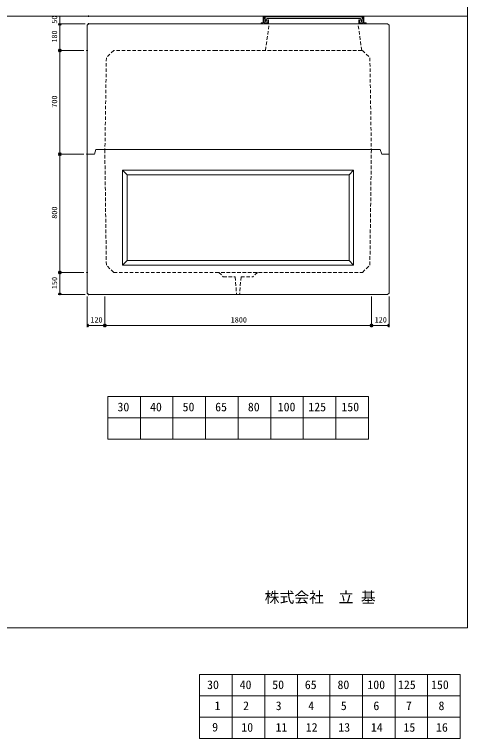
# Model space of a CAD drawing. Units: millimetres, scale not verified. Extents: x -9756 to 9756, y -4683 to 4615.
# Drawn here: x 6696 to 9756, y -4683 to 207 of the extents above; entities that cross this region are included whole.
import ezdxf
from ezdxf.enums import TextEntityAlignment as Align

# ---------------------------------------------------------------- set-up
doc = ezdxf.new("R2010")
doc.units = ezdxf.units.MM
doc.header["$LTSCALE"] = 20
doc.header["$PDMODE"] = 32
doc.header["$PDSIZE"] = 4
doc.linetypes.add('DASHED1', pattern=[1.8, 1.2, -0.6])
for name, color, linetype, lineweight in [('0-0_0', 7, 'DASHED1', 5), ('0-2_waku', 7, 'Continuous', 18), ('0-3_gaikei', 7, 'Continuous', 18), ('0-4_kakure', 7, 'DASHED1', 5), ('0-5_sunpou', 7, 'Continuous', 18), ('0-8_uchigawa', 6, 'Continuous', 18), ('0-A_futa', 3, 'Continuous', 18), ('0-B_GL', 4, 'Continuous', 18), ('0-D_文字１', 7, 'Continuous', 18), ('1-4_文字２', 7, 'Continuous', 5)]:
    doc.layers.add(name, color=color, linetype=linetype, lineweight=lineweight)
doc.layers.add('0-1_Defpoints', color=7, linetype='Continuous')
doc.styles.add('ＭＳ ゴシック', font='')
doc.styles.get('ＭＳ ゴシック').set_extended_font_data('MS Gothic')

# ---------------------------------------------------------------- blocks, each defined once
blk = doc.blocks.new('_Open90')
at = {"layer": '0-5_sunpou', "lineweight": 5}
blk.add_line((0, 0), (-1, 0), dxfattribs=at)
blk.add_lwpolyline([(-0.5, 0.5), (0, 0), (-0.5, -0.5)], dxfattribs=at)
blk = doc.blocks.new('D132')
at = {"layer": '0-1_Defpoints'}
for p in [(13115.68, 3938.65), (12922.35, 3758.65), (13105.68, 3758.65)]:
    blk.add_point(p, dxfattribs=at)
at = {"layer": '0-5_sunpou', "lineweight": 5}
for p, q in [((13093.68, 3938.65), (12909.35, 3938.65)), ((12922.35, 3920.65), (12922.35, 3776.65)), ((13083.68, 3758.65), (12909.35, 3758.65))]:
    blk.add_line(p, q, dxfattribs=at)
at = {"layer": '0-5_sunpou', "xscale": 18, "yscale": 18}
for p, rotation in [((12922.35, 3938.65), 90), ((12922.35, 3758.65), 270)]:
    blk.add_blockref('_Open90', p, dxfattribs=dict(at, rotation=rotation))
at = {"layer": '0-5_sunpou', "style": 'ＭＳ ゴシック'}
blk.add_text('180', height=36.66, rotation=90, dxfattribs=at).set_placement((12914.35, 3811.15), align=Align.BOTTOM_LEFT)
blk = doc.blocks.new('D133')
at = {"layer": '0-1_Defpoints'}
for p in [(13105.68, 3758.65), (12922.35, 3058.65), (13105.68, 3058.65)]:
    blk.add_point(p, dxfattribs=at)
at = {"layer": '0-5_sunpou', "lineweight": 5}
for p, q in [((13083.68, 3758.65), (12909.35, 3758.65)), ((12922.35, 3740.65), (12922.35, 3076.65)), ((13083.68, 3058.65), (12909.35, 3058.65))]:
    blk.add_line(p, q, dxfattribs=at)
at = {"layer": '0-5_sunpou', "xscale": 18, "yscale": 18}
for p, rotation in [((12922.35, 3758.65), 90), ((12922.35, 3058.65), 270)]:
    blk.add_blockref('_Open90', p, dxfattribs=dict(at, rotation=rotation))
at = {"layer": '0-5_sunpou', "style": 'ＭＳ ゴシック'}
blk.add_text('700', height=36.66, rotation=90, dxfattribs=at).set_placement((12914.35, 3371.15), align=Align.BOTTOM_LEFT)
blk = doc.blocks.new('D134')
at = {"layer": '0-1_Defpoints'}
for p in [(13105.68, 3058.65), (12922.35, 2258.65), (13105.68, 2258.65)]:
    blk.add_point(p, dxfattribs=at)
at = {"layer": '0-5_sunpou', "lineweight": 5}
for p, q in [((13083.68, 3058.65), (12909.35, 3058.65)), ((12922.35, 3040.65), (12922.35, 2276.65)), ((13083.68, 2258.65), (12909.35, 2258.65))]:
    blk.add_line(p, q, dxfattribs=at)
at = {"layer": '0-5_sunpou', "xscale": 18, "yscale": 18}
for p, rotation in [((12922.35, 3058.65), 90), ((12922.35, 2258.65), 270)]:
    blk.add_blockref('_Open90', p, dxfattribs=dict(at, rotation=rotation))
at = {"layer": '0-5_sunpou', "style": 'ＭＳ ゴシック'}
blk.add_text('800', height=36.66, rotation=90, dxfattribs=at).set_placement((12914.35, 2621.15), align=Align.BOTTOM_LEFT)
blk = doc.blocks.new('D135')
at = {"layer": '0-1_Defpoints'}
for p in [(13105.68, 2258.65), (12922.35, 2108.65), (13115.68, 2108.65)]:
    blk.add_point(p, dxfattribs=at)
at = {"layer": '0-5_sunpou', "lineweight": 5}
for p, q in [((13083.68, 2258.65), (12909.35, 2258.65)), ((12922.35, 2240.65), (12922.35, 2126.65)), ((13093.68, 2108.65), (12909.35, 2108.65))]:
    blk.add_line(p, q, dxfattribs=at)
at = {"layer": '0-5_sunpou', "xscale": 18, "yscale": 18}
for p, rotation in [((12922.35, 2258.65), 90), ((12922.35, 2108.65), 270)]:
    blk.add_blockref('_Open90', p, dxfattribs=dict(at, rotation=rotation))
at = {"layer": '0-5_sunpou', "style": 'ＭＳ ゴシック'}
blk.add_text('150', height=36.66, rotation=90, dxfattribs=at).set_placement((12914.35, 2146.15), align=Align.BOTTOM_LEFT)
blk = doc.blocks.new('D136')
at = {"layer": '0-1_Defpoints'}
for p in [(13115.68, 3988.65), (12922.35, 3938.65), (13115.68, 3938.65)]:
    blk.add_point(p, dxfattribs=at)
at = {"layer": '0-5_sunpou', "lineweight": 5}
for p, q in [((13093.68, 3988.65), (12909.35, 3988.65)), ((12922.35, 3988.65), (12922.35, 3938.65)), ((13093.68, 3938.65), (12909.35, 3938.65))]:
    blk.add_line(p, q, dxfattribs=at)
at = {"layer": '0-5_sunpou', "style": 'ＭＳ ゴシック'}
blk.add_text('50', height=36.66, rotation=90, dxfattribs=at).set_placement((12914.35, 3938.65), align=Align.BOTTOM_LEFT)
blk = doc.blocks.new('120')
at = {"layer": '0-5_sunpou', "lineweight": 5}
for p, q in [((-80, 163.97), (-80, -44.26)), ((40, 163.97), (40, -44.26)), ((40, 163.97), (40, -44.26)), ((-62, -31.26), (22, -31.26))]:
    blk.add_line(p, q, dxfattribs=at)
at = {"layer": '0-5_sunpou'}
blk.add_point((40, -31.26), dxfattribs=at)
at = {"layer": '0-5_sunpou', "xscale": 18, "yscale": 18, "rotation": 180}
blk.add_blockref('_Open90', (-80, -31.26), dxfattribs=at)
at = {"layer": '0-5_sunpou', "xscale": 18, "yscale": 18}
blk.add_blockref('_Open90', (40, -31.26), dxfattribs=at)
at = {"layer": '0-5_sunpou', "style": 'ＭＳ ゴシック'}
blk.add_text('120', height=36.66, dxfattribs=at).set_placement((-57.5, -23.26), align=Align.BOTTOM_LEFT)
blk = doc.blocks.new('180')
at = {"layer": '0-5_sunpou', "lineweight": 5}
for p, q in [((450, 171.45), (450, -36.78)), ((450, 171.45), (450, -36.78)), ((-1332, -23.78), (432, -23.78))]:
    blk.add_line(p, q, dxfattribs=at)
at = {"layer": '0-5_sunpou'}
blk.add_point((450, -23.78), dxfattribs=at)
at = {"layer": '0-5_sunpou', "xscale": 18, "yscale": 18, "rotation": 180}
blk.add_blockref('_Open90', (-1350, -23.78), dxfattribs=at)
at = {"layer": '0-5_sunpou', "xscale": 18, "yscale": 18}
blk.add_blockref('_Open90', (450, -23.78), dxfattribs=at)
at = {"layer": '0-5_sunpou', "style": 'ＭＳ ゴシック'}
blk.add_text('1800', height=36.66, dxfattribs=at).set_placement((-500, -15.78), align=Align.BOTTOM_LEFT)
blk = doc.blocks.new('120120')
at = {"layer": '0-5_sunpou', "lineweight": 5}
for p, q in [((40, 178.71), (40, -29.52)), ((-62, -16.52), (22, -16.52))]:
    blk.add_line(p, q, dxfattribs=at)
at = {"layer": '0-5_sunpou'}
blk.add_point((40, -16.52), dxfattribs=at)
at = {"layer": '0-5_sunpou', "xscale": 18, "yscale": 18, "rotation": 180}
blk.add_blockref('_Open90', (-80, -16.52), dxfattribs=at)
at = {"layer": '0-5_sunpou', "xscale": 18, "yscale": 18}
blk.add_blockref('_Open90', (40, -16.52), dxfattribs=at)
at = {"layer": '0-5_sunpou', "style": 'ＭＳ ゴシック'}
blk.add_text('120', height=36.66, dxfattribs=at).set_placement((-57.5, -8.52), align=Align.BOTTOM_LEFT)

msp = doc.modelspace()

# ---------------------------------------------------------------- linework, layer by layer
at = {"layer": '0-0_0'}
for p, q in [((8076.41, -1535.16), (8106.41, -1565.16)), ((8336.41, -1535.16), (8306.41, -1565.16)), ((8106.41, -1565.16), (8186.41, -1565.16)), ((8186.41, -1565.16), (8196.41, -1685.16)), ((8226.41, -1565.16), (8216.41, -1685.16)), ((8226.41, -1565.16), (8306.41, -1565.16))]:
    msp.add_line(p, q, dxfattribs=at)
at = {"layer": '0-2_waku'}
for p, q in [((9755.16, 4080.47), (9755.16, -3935.16)), ((7326.41, -2374.16), (7326.41, -2662.16)), ((7326.41, -2374.16), (7326.41, -2662.16)), ((7326.41, -2374.16), (7326.41, -2662.16)), ((7326.41, -2374.16), (7326.41, -2662.16)), ((7326.41, -2374.16), (9086.41, -2374.16)), ((7546.41, -2374.16), (7546.41, -2662.16)), ((7766.41, -2374.16), (7766.41, -2662.16)), ((7766.41, -2374.16), (7766.41, -2662.16)), ((7986.41, -2374.16), (7986.41, -2662.16)), ((8206.41, -2374.16), (8206.41, -2662.16)), ((8426.41, -2374.16), (8426.41, -2662.16)), ((8646.41, -2374.16), (8646.41, -2662.16)), ((8866.41, -2374.16), (8866.41, -2662.16)), ((9086.41, -2374.16), (9086.41, -2662.16)), ((7326.41, -2518.16), (9086.41, -2518.16)), ((7326.41, -2662.16), (9086.41, -2662.16)), ((-2484.84, -3935.16), (9755.16, -3935.16))]:
    msp.add_line(p, q, dxfattribs=at)
msp.add_lwpolyline([(-2484.84, 4614.84), (9755.16, 4614.84), (9755.16, -3935.16)], dxfattribs=at)
at = {"layer": '0-3_gaikei'}
for p, q in [((7186.41, 134.84), (7186.41, -735.16)), ((8916.41, 144.84), (7196.41, 144.84)), ((8911.41, 144.84), (9216.41, 144.84)), ((9151.41, 144.84), (9041.41, 144.84)), ((9216.41, 144.84), (9226.41, 134.84)), ((9226.41, -735.16), (9226.41, 134.84)), ((9166.41, -705.16), (9176.41, -735.16)), ((7236.41, -735.16), (7186.41, -735.16)), ((9226.41, -735.16), (9176.41, -735.16)), ((9226.41, -1675.16), (9226.41, -735.16)), ((7196.41, -1685.16), (9216.41, -1685.16)), ((9226.41, -1675.16), (9216.41, -1685.16))]:
    msp.add_line(p, q, dxfattribs=at)
for points in [[(8916.41, 144.84), (7196.41, 144.84), (7186.41, 134.84)], [(7236.41, -735.16), (7246.41, -705.16), (9166.41, -705.16)], [(7186.41, -735.16), (7186.41, -1675.16), (7196.41, -1685.16)]]:
    msp.add_lwpolyline(points, dxfattribs=at)
at = {"layer": '0-4_kakure'}
for p, q in [((8391.41, -35.16), (8416.41, 144.84)), ((9041.41, -35.16), (9016.41, 144.84)), ((9041.41, -35.16), (8056.41, -35.16)), ((9046.41, -35.16), (9096.41, -85.16)), ((7316.41, -85.16), (7306.64, -705.16)), ((9096.41, -85.16), (9106.17, -705.16)), ((7316.41, -1485.16), (7306.01, -705.16)), ((9096.41, -1485.16), (9106.6, -705.16)), ((7366.41, -1535.16), (7316.41, -1485.16)), ((7366.41, -1535.16), (8056.41, -1535.16))]:
    msp.add_line(p, q, dxfattribs=at)
for points in [[(8056.41, -35.16), (7366.41, -35.16), (7316.41, -85.16)], [(8056.41, -1535.16), (9046.41, -1535.16), (9096.41, -1485.16)]]:
    msp.add_lwpolyline(points, dxfattribs=at)
at = {"layer": '0-8_uchigawa'}
for p, q in [((7426.41, -845.16), (7426.41, -1485.16)), ((7426.41, -845.16), (8986.41, -845.16)), ((7426.41, -845.16), (8986.41, -845.16)), ((7426.41, -845.16), (7456.41, -875.16)), ((7456.41, -875.16), (7456.41, -1455.16)), ((7456.41, -875.16), (8956.41, -875.16)), ((8986.41, -845.16), (8956.41, -875.16)), ((8956.41, -1455.16), (8956.41, -875.16)), ((8986.41, -1485.16), (8986.41, -845.16)), ((7426.41, -1485.16), (7456.41, -1455.16)), ((7456.41, -1455.16), (8956.41, -1455.16)), ((7466.91, -1455.16), (8206.41, -1455.16)), ((8206.41, -1455.16), (8945.91, -1455.16)), ((8986.41, -1485.16), (8956.41, -1455.16)), ((7426.41, -1485.16), (8986.41, -1485.16))]:
    msp.add_line(p, q, dxfattribs=at)
at = {"layer": '0-A_futa'}
for p, q in [((8361.4, 147.84), (8361.4, 146.84)), ((8363.4, 149.84), (8376.4, 149.84)), ((8376.4, 192.84), (8376.4, 149.84)), ((8378.4, 194.84), (8381.4, 194.84)), ((8381.4, 194.84), (8381.4, 149.84)), ((8381.4, 149.84), (8406.4, 149.84)), ((8389.22, 190.34), (9043.55, 190.34)), ((8389.22, 190.34), (8391.71, 160.34)), ((8391.71, 160.34), (8395.42, 160.34)), ((8399.73, 179.34), (8395.42, 160.34)), ((8399.73, 179.34), (9033.07, 179.34)), ((8406.4, 169.84), (8406.4, 149.84)), ((8408.4, 171.84), (8409.4, 171.84)), ((8411.4, 169.84), (8411.4, 144.84)), ((9021.41, 169.84), (9021.41, 144.84)), ((9024.41, 171.84), (9023.41, 171.84)), ((9026.41, 169.84), (9026.41, 149.84)), ((9051.41, 149.84), (9026.41, 149.84)), ((9033.07, 179.34), (9037.39, 160.34)), ((9041.3, 160.34), (9037.39, 160.34)), ((9043.55, 190.34), (9041.3, 160.34)), ((9051.41, 194.84), (9051.41, 149.84)), ((9051.41, 194.84), (9054.41, 194.84)), ((9056.41, 192.84), (9056.41, 149.84)), ((9069.41, 149.84), (9056.41, 149.84)), ((9071.41, 147.84), (9071.41, 146.84)), ((8411.4, 144.84), (8363.4, 144.84)), ((9021.41, 144.84), (9069.41, 144.84))]:
    msp.add_line(p, q, dxfattribs=at)
for centre, start, end in [((8363.4, 147.84), 90, 180), ((8363.4, 146.84), 180, 270), ((8378.4, 192.84), 90, 180), ((8408.4, 169.84), 90, 180), ((8409.4, 169.84), 0, 90), ((9023.41, 169.84), 90, 180), ((9024.41, 169.84), 0, 90), ((9054.41, 192.84), 0, 90), ((9069.41, 147.84), 0, 90), ((9069.41, 146.84), 270, 0)]:
    msp.add_arc(centre, 2, start, end, dxfattribs=at)
at = {"layer": '0-B_GL'}
msp.add_line((-2483.93, 194.84), (9756.07, 194.84), dxfattribs=at)
at = {"layer": '1-4_文字２'}
for p, q in [((7946.7, -4251.14), (7946.7, -4539.14)), ((7946.7, -4251.14), (7946.7, -4539.14)), ((7946.7, -4251.14), (7946.7, -4539.14)), ((7946.7, -4251.14), (7946.7, -4539.14)), ((7946.7, -4251.14), (9706.7, -4251.14)), ((7946.7, -4251.14), (7946.7, -4539.14)), ((7946.7, -4251.14), (7946.7, -4539.14)), ((7946.7, -4251.14), (7946.7, -4539.14)), ((7946.7, -4251.14), (7946.7, -4539.14)), ((7946.7, -4251.14), (9706.7, -4251.14)), ((8166.7, -4251.14), (8166.7, -4539.14)), ((8166.7, -4251.14), (8166.7, -4539.14)), ((8386.7, -4251.14), (8386.7, -4539.14)), ((8386.7, -4251.14), (8386.7, -4539.14)), ((8386.7, -4251.14), (8386.7, -4539.14)), ((8386.7, -4251.14), (8386.7, -4539.14)), ((8606.7, -4251.14), (8606.7, -4539.14)), ((8606.7, -4251.14), (8606.7, -4539.14)), ((8826.7, -4251.14), (8826.7, -4539.14)), ((8826.7, -4251.14), (8826.7, -4539.14)), ((9046.7, -4251.14), (9046.7, -4539.14)), ((9046.7, -4251.14), (9046.7, -4539.14)), ((9266.7, -4251.14), (9266.7, -4539.14)), ((9266.7, -4251.14), (9266.7, -4539.14)), ((9486.7, -4251.14), (9486.7, -4539.14)), ((9486.7, -4251.14), (9486.7, -4539.14)), ((9706.7, -4251.14), (9706.7, -4539.14)), ((9706.7, -4251.14), (9706.7, -4539.14)), ((7946.7, -4395.14), (9706.7, -4395.14)), ((7946.7, -4395.14), (9706.7, -4395.14)), ((7946.7, -4539.14), (9706.7, -4539.14)), ((7946.7, -4539.14), (9706.7, -4539.14)), ((7946.7, -4539.14), (7946.7, -4683.14)), ((7946.7, -4539.14), (7946.7, -4683.14)), ((7946.7, -4539.14), (7946.7, -4683.14)), ((7946.7, -4539.14), (7946.7, -4683.14)), ((7946.7, -4539.14), (9706.7, -4539.14)), ((7946.7, -4539.14), (7946.7, -4683.14)), ((7946.7, -4539.14), (7946.7, -4683.14)), ((7946.7, -4539.14), (7946.7, -4683.14)), ((7946.7, -4539.14), (7946.7, -4683.14)), ((7946.7, -4539.14), (9706.7, -4539.14)), ((8166.7, -4539.14), (8166.7, -4683.14)), ((8166.7, -4539.14), (8166.7, -4683.14)), ((8386.7, -4539.14), (8386.7, -4683.14)), ((8386.7, -4539.14), (8386.7, -4683.14)), ((8386.7, -4539.14), (8386.7, -4683.14)), ((8386.7, -4539.14), (8386.7, -4683.14)), ((8606.7, -4539.14), (8606.7, -4683.14)), ((8606.7, -4539.14), (8606.7, -4683.14)), ((8826.7, -4539.14), (8826.7, -4683.14)), ((8826.7, -4539.14), (8826.7, -4683.14)), ((9046.7, -4539.14), (9046.7, -4683.14)), ((9046.7, -4539.14), (9046.7, -4683.14)), ((9266.7, -4539.14), (9266.7, -4683.14)), ((9266.7, -4539.14), (9266.7, -4683.14)), ((9486.7, -4539.14), (9486.7, -4683.14)), ((9486.7, -4539.14), (9486.7, -4683.14)), ((9706.7, -4539.14), (9706.7, -4683.14)), ((9706.7, -4539.14), (9706.7, -4683.14)), ((7946.7, -4683.14), (9706.7, -4683.14)), ((7946.7, -4683.14), (9706.7, -4683.14))]:
    msp.add_line(p, q, dxfattribs=at)

# ---------------------------------------------------------------- block references
at = {"layer": '0-5_sunpou'}
for name, p in [('D136', (-5919.28, -3793.81)), ('D132', (-5919.28, -3793.81)), ('D133', (-5919.28, -3793.81)), ('D134', (-5919.28, -3793.81)), ('D135', (-5919.28, -3793.81)), ('120', (7266.41, -1861.13)), ('180', (8656.41, -1868.61)), ('120120', (9186.41, -1875.87))]:
    msp.add_blockref(name, p, dxfattribs=at)

# ---------------------------------------------------------------- texts
at = {"layer": '0-D_文字１', "style": 'ＭＳ ゴシック'}
for s, height, p in [('30', 58.65, (7391.5, -2490.61)), ('40', 58.65, (7611.5, -2490.61)), ('50', 58.65, (7831.5, -2490.61)), ('65', 58.65, (8051.5, -2490.61)), ('80', 58.65, (8272.32, -2490.61)), ('100', 58.65, (8474.07, -2490.61)), ('125', 58.65, (8680.84, -2490.61)), ('150', 58.65, (8904.37, -2490.61)), ('株式会社\u3000立 基 ', 73.31, (8385.96, -3787.88))]:
    msp.add_text(s, height=height, dxfattribs=at).set_placement(p, align=Align.BOTTOM_LEFT)
at = {"layer": '1-4_文字２', "style": 'ＭＳ ゴシック'}
for s, p in [('30', (7997.01, -4366.77)), ('30', (7997.01, -4366.77)), ('40', (8217.01, -4366.77)), ('40', (8217.01, -4366.77)), ('50', (8437.01, -4366.77)), ('50', (8437.01, -4366.77)), ('65', (8657.01, -4366.77)), ('65', (8657.01, -4366.77)), ('80', (8877.83, -4366.77)), ('80', (8877.83, -4366.77)), ('100', (9079.57, -4366.77)), ('100', (9079.57, -4366.77)), ('125', (9286.35, -4366.77)), ('125', (9286.35, -4366.77)), ('150', (9509.87, -4366.77)), ('150', (9509.87, -4366.77)), ('1', (8047.3, -4508.84)), ('2', (8240.18, -4508.84)), ('3', (8460.18, -4508.84)), ('4', (8680.18, -4508.84)), ('5', (8900.18, -4508.84)), ('6', (9120.18, -4508.84)), ('7', (9340.18, -4508.84)), ('8', (9560.18, -4508.84)), ('9', (8031.17, -4652.84)), ('10', (8228, -4654.77)), ('11', (8458.99, -4654.77)), ('12', (8663.41, -4654.77)), ('13', (8883.41, -4654.77)), ('14', (9103.41, -4654.77)), ('15', (9323.41, -4654.77)), ('16', (9543.41, -4654.77))]:
    msp.add_text(s, height=58.65, dxfattribs=at).set_placement(p, align=Align.BOTTOM_LEFT)

doc.saveas('drawing.dxf')
